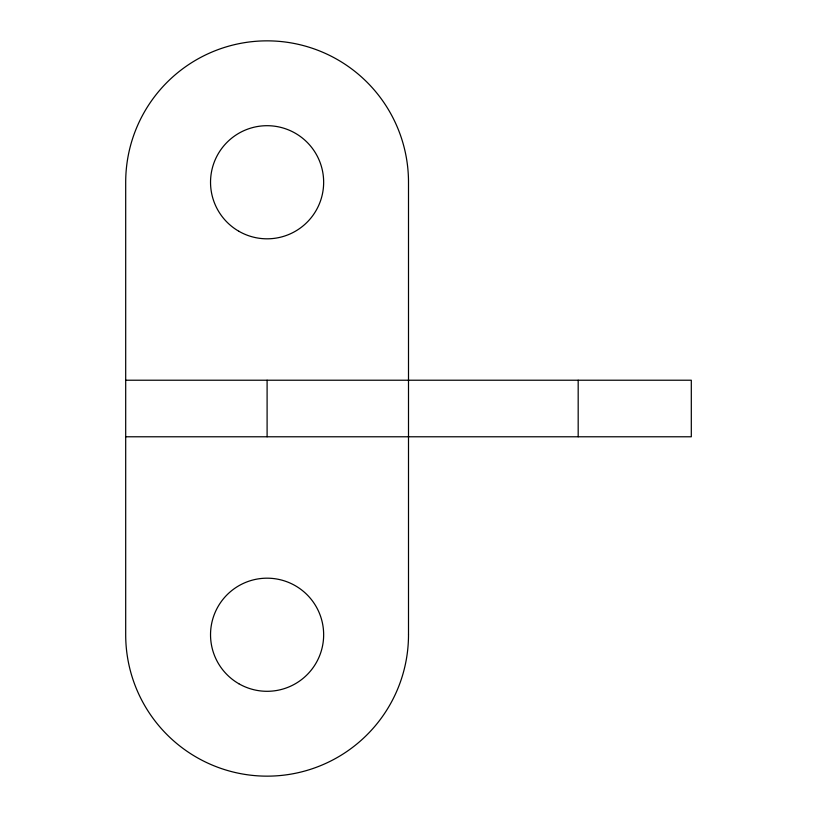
<?xml version="1.0" encoding="UTF-8"?>
<svg xmlns="http://www.w3.org/2000/svg" width="817" height="817" viewBox="0 0 817 817"><rect width="100%" height="100%" fill="white"/><g stroke="black" fill="none" stroke-linecap="round" stroke-linejoin="round"><path stroke-width="1.23" d="M125.695 380.222L691.305 380.222L691.305 436.778L125.695 436.778M578.181 380.222L578.181 436.778M267.098 380.222L267.098 436.778M408.5 634.748L408.5 182.252A141.402 141.402 0 0 0 267.098 40.85A141.402 141.402 0 0 0 125.695 182.252L125.695 634.748A141.402 141.402 0 0 0 267.098 776.15A141.402 141.402 0 0 0 408.5 634.748M238.819 683.727A56.557 56.557 0 0 0 323.655 634.748A56.557 56.557 0 0 0 238.819 585.758A56.557 56.557 0 0 0 238.819 683.727M238.819 231.242A56.557 56.557 0 0 0 323.655 182.252A56.557 56.557 0 0 0 238.819 133.273A56.557 56.557 0 0 0 238.819 231.242"/></g></svg>
